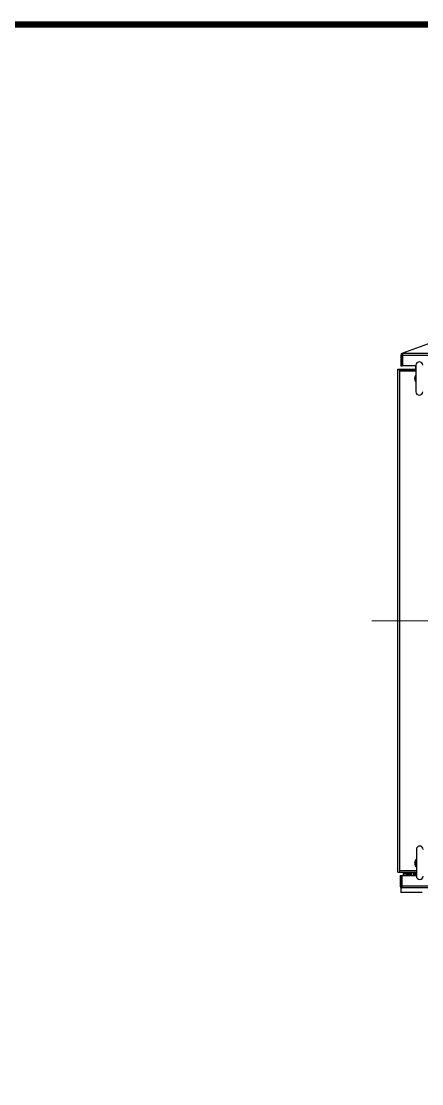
# Model space of a CAD drawing. Extents: x 81437 to 204847, y -54769 to -29444.
# Drawn here: x 83813 to 84412, y -39816 to -38227 of the extents above; entities that cross this region are included whole.
import ezdxf
from ezdxf.enums import TextEntityAlignment as Align
from ezdxf.lldxf.tags import DXFTag

# ---------------------------------------------------------------- set-up
doc = ezdxf.new("R2010")
doc.units = 0
doc.header["$LTSCALE"] = 100
doc.header["$MEASUREMENT"] = 0
doc.layers.add('PANEL', color=7, linetype='Continuous')
doc.layers.add('t', color=1, linetype='Continuous')
doc.styles.get("Standard").update_dxf_attribs({"font": ''})
doc.styles.add('微软雅黑', font='')
doc.styles.get('Standard').set_extended_font_data('SimSun')
doc.styles.get('微软雅黑').set_extended_font_data('Microsoft YaHei')
tags = doc.linetypes.add('CENTER', pattern=[2, 1.25, -0.25, 0.25, -0.25]).pattern_tags.tags
tags[10:11] = [DXFTag(74, 4), DXFTag(75, 0), DXFTag(340, '0'), DXFTag(46, 1.0), DXFTag(50, 0.0), DXFTag(44, 0.0), DXFTag(45, 0.0)]
tags[8:9] = [DXFTag(74, 4), DXFTag(75, 0), DXFTag(340, '0'), DXFTag(46, 1.0), DXFTag(50, 0.0), DXFTag(44, 0.0), DXFTag(45, 0.0)]
tags[6:7] = [DXFTag(74, 4), DXFTag(75, 0), DXFTag(340, '0'), DXFTag(46, 1.0), DXFTag(50, 0.0), DXFTag(44, 0.0), DXFTag(45, 0.0)]
tags[4:5] = [DXFTag(74, 4), DXFTag(75, 0), DXFTag(340, '0'), DXFTag(46, 1.0), DXFTag(50, 0.0), DXFTag(44, 0.0), DXFTag(45, 0.0)]
tags = doc.linetypes.add('HIDDEN', pattern=[0.375, 0.25, -0.125]).pattern_tags.tags
tags[6:7] = [DXFTag(74, 4), DXFTag(75, 0), DXFTag(340, '0'), DXFTag(46, 1.0), DXFTag(50, 0.0), DXFTag(44, 0.0), DXFTag(45, 0.0)]
tags[4:5] = [DXFTag(74, 4), DXFTag(75, 0), DXFTag(340, '0'), DXFTag(46, 1.0), DXFTag(50, 0.0), DXFTag(44, 0.0), DXFTag(45, 0.0)]

# ---------------------------------------------------------------- blocks, each defined once
blk = doc.blocks.new('图框')
at = {"layer": 't', "color": 7, "const_width": 9.62}
blk.add_lwpolyline([(4109.5, -3210.4), (4109.5, -58.9), (-6.2, -58.9), (-6.2, -3210.4)], close=True, dxfattribs=at)
at = {"color": 7, "style": '微软雅黑', "flags": 8}
for tag, p, height in [('DWG.NAME:', (1375.5, -2969.2), 25), ('DWG.NO.:', (3122, -3089.3), 24), ('图纸编号', (3309.2, -3111.3), 24), ('FILENO.:', (3122.5, -3165), 24), ('文档号', (3311.6, -3183), 24)]:
    blk.add_attdef(tag, p, '', height=height, dxfattribs=at)
at = {"color": 7, "style": '微软雅黑', "width": 0.8, "flags": 8}
for tag, p, height in [('PROJECTNAME:', (3119.3, -2971.7), 24), ('PROJECT_NAME', (3324.7, -2969.2), 25)]:
    blk.add_attdef(tag, p, '', height=height, dxfattribs=at)
at = {"color": 7, "style": '微软雅黑', "flags": 8}
for tag, height, width, p in [('RENLIU', 24, 0.7, (692, -3009.2)), ('SHUFENWANG', 24, 0.7, (879.6, -3009.2)), ('FANGHOU', 24, 0.7, (1063.6, -3009.2)), ('DANDANLI', 24, 0.7, (1243.9, -3009.2)), ('#10STATIONONTROLCABINETCOVER', 30, 0.6, (1771.7, -3076)), ('HANGZHOUHOLLYSYSAUTOMATIONCO.,LTD.', 24, 0.7, (2763.9, -3104.6))]:
    blk.add_attdef(tag, text='', height=height, dxfattribs=dict(at, width=width)).set_placement(p, align=Align.MIDDLE)
for tag, p in [('图纸名称:', (1371.6, -3024.8)), ('项目名称', (3272.9, -3045.6))]:
    blk.add_attdef(tag, text='', height=25, dxfattribs=at).set_placement(p, align=Align.BOTTOM_LEFT)
for tag, height, p in [('设计时间', 23, (207.7, -3033.7)), ('刘仁', 23, (692, -3061.1)), ('王姝芬', 23, (879.6, -3061.1)), ('侯方', 23, (1063.6, -3061.1)), ('李丹丹', 23, (1243.9, -3061.1)), ('PAGEXOFX', 24, (3947.6, -3097.9)), ('REV.', 24, (53.2, -3121.9)), ('DATE', 24, (202.7, -3121.9)), ('DESCRIPTION', 24, (445.6, -3121.9)), ('PREPARED', 24, (692, -3121.9)), ('CHECKED', 24, (879.6, -3121.9)), ('SIGNED', 24, (1063.6, -3121.9)), ('APPROVED', 24, (1243.9, -3121.9)), ('图纸名称', 30, (1771.7, -3153.6)), ('第几页共几页', 24, (3947.6, -3172.9))]:
    blk.add_attdef(tag, text='', height=height, dxfattribs=at).set_placement(p, align=Align.MIDDLE)
at = {"color": 7, "flags": 8}
blk.add_attdef('A', text='', height=23, dxfattribs=at).set_placement((53.7, -3033.7), align=Align.MIDDLE)

msp = doc.modelspace()

# ---------------------------------------------------------------- linework, layer by layer
at = {"color": 7, "linetype": 'Continuous'}
for p, q in [((84380.4, -38726.1), (84380.4, -38742.3)), ((84380.4, -38726.1), (84382.4, -38726.1)), ((84382.4, -38726.1), (84382.4, -38742.3)), ((84382.7, -38723.8), (84382.7, -38742.3)), ((85170.1, -38723.8), (84382.7, -38723.8)), ((84382.7, -38726.1), (85170.1, -38726.1)), ((84376.1, -39499.7), (84376.1, -38747.1)), ((84376.1, -38747.1), (84402.7, -38747.1)), ((84376.1, -38747.7), (84403.1, -38747.7)), ((84376.6, -38747.1), (84376.6, -38747.7)), ((84378.4, -38747.7), (84378.4, -39499.7)), ((84403.1, -38750), (84378.4, -38750)), ((84380.4, -38742.3), (84382.4, -38742.3)), ((84403.1, -38742.3), (84382.7, -38742.3)), ((84402.7, -38747.7), (84403.1, -38743)), ((84403.1, -38741.2), (84403.1, -38781.2)), ((84403.7, -39465.6), (84403.7, -39505.6)), ((84378.4, -39497.4), (84403.7, -39497.4)), ((84376.1, -39499.7), (84403.7, -39499.7)), ((84379.4, -39504.4), (84379.4, -39520.6)), ((84379.4, -39504.4), (84381.4, -39504.4)), ((84381.4, -39504.4), (84381.4, -39520.6)), ((84381.7, -39504.4), (84381.7, -39522.9)), ((84381.7, -39504.4), (84403.7, -39504.4)), ((84383.9, -39502.3), (84383.9, -39504.4)), ((84383.9, -39502.3), (84385.1, -39502.3)), ((84385.1, -39502.3), (84385.1, -39504.4)), ((84385.8, -39500.4), (84385.8, -39501.6)), ((84389.9, -39500.4), (84385.8, -39500.4)), ((84389.9, -39501.6), (84385.8, -39501.6)), ((84388.5, -39501.6), (84388.4, -39501.7)), ((84388.4, -39503.5), (84388.4, -39501.7)), ((84388.4, -39501.7), (84394.9, -39501.7)), ((84388.4, -39503.5), (84392.9, -39503.5)), ((84390.4, -39499.7), (84389.7, -39500.4)), ((84389.9, -39500.4), (84389.9, -39501.6)), ((84390.9, -39503.5), (84390.9, -39504.4)), ((84392.9, -39504.4), (84392.9, -39502.4)), ((84392.9, -39502.4), (84394.9, -39502.4)), ((84394, -39504.4), (84394, -39502.4)), ((84394.9, -39499.7), (84394.9, -39504.4)), ((84396.9, -39501.5), (84394.9, -39501.5)), ((84396.9, -39504.4), (84396.9, -39499.7)), ((84397, -39504.4), (84397, -39500.5)), ((84399.8, -39500.5), (84397, -39500.5)), ((84399.8, -39504.4), (84399.8, -39500.5)), ((84399.9, -39499.7), (84399.9, -39504.4)), ((84401.9, -39501.5), (84399.9, -39501.5)), ((84401.9, -39504.4), (84401.9, -39499.7)), ((84401.9, -39501.7), (84403.7, -39501.7)), ((84401.9, -39503.5), (84403.7, -39503.5)), ((84402.9, -39500.4), (84402.9, -39501.6)), ((84403.7, -39500.4), (84402.9, -39500.4)), ((84403.7, -39501.6), (84402.9, -39501.6)), ((84379.4, -39520.6), (84381.4, -39520.6)), ((84380.4, -39522.9), (84380.4, -39529.9)), ((84412.4, -39529.9), (84380.4, -39529.9)), ((85169.1, -39520.6), (84381.7, -39520.6)), ((85169.1, -39522.9), (84381.7, -39522.9))]:
    msp.add_line(p, q, dxfattribs=at)
at = {"color": 1, "linetype": 'CENTER', "lineweight": 20}
msp.add_line((84337, -39123.7), (85208.6, -39123.7), dxfattribs=at)
at = {"color": 7, "linetype": 'Continuous'}
for centre, radius, start, end in [((84382.7, -38726.1), 2.3, 90, 180), ((84382.7, -38726.1), 0.3, 90, 180), ((84408.1, -38741.2), 5, 0, 180), ((84408.1, -38761.2), 7, 136.1481, 223.8519), ((84408.7, -38761.2), 6, 158.9847, 195), ((84408.7, -38761.2), 6, 159.9087, 200.0913), ((84408.1, -38781.2), 5, 180, 0), ((84408.7, -39465.6), 5, 0, 180), ((84408.1, -39486.2), 7, 129.662, 230.338), ((84408.7, -39485.6), 6, 146.445, 195), ((84408.7, -39485.6), 6, 146.983, 213.017), ((84385.8, -39502.3), 1.88, 90, 180), ((84385.8, -39502.3), 0.681, 90, 180), ((84408.7, -39505.6), 5, 180, 0), ((84381.7, -39520.6), 2.3, 180, 270), ((84381.7, -39520.6), 0.3, 180, 270)]:
    msp.add_arc(centre, radius, start, end, dxfattribs=at)
at = {"layer": 'PANEL', "linetype": 'HIDDEN'}
msp.add_line((85133, -38449.2), (84381.7, -38723.8), dxfattribs=at)

# ---------------------------------------------------------------- block references
at = {"color": 1}
msp.add_blockref('图框', (81494.1, -38172.7), dxfattribs=at)

doc.saveas('drawing.dxf')
